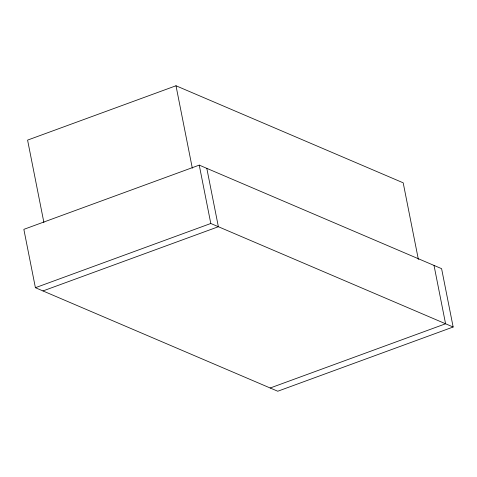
<?xml version="1.0" encoding="UTF-8"?>
<svg xmlns="http://www.w3.org/2000/svg" width="477" height="477" viewBox="0 0 477 477"><rect width="100%" height="100%" fill="white"/><g stroke="black" fill="none" stroke-linecap="round" stroke-linejoin="round"><path stroke-width="0.72" d="M418.365 259.416L403.196 182.822L175.995 85.765L27.583 140.107L43.902 222.538M199.243 165.125L23.85 229.348L35.405 287.709L277.757 391.235L453.15 327.013L441.595 268.658L199.243 165.125L210.798 223.486L453.15 327.013M35.405 287.709L210.798 223.486M42.978 290.94L218.371 226.724L206.815 168.363M270.185 387.998L445.578 323.782L434.022 265.421M175.995 85.765L192.314 168.196"/></g></svg>
